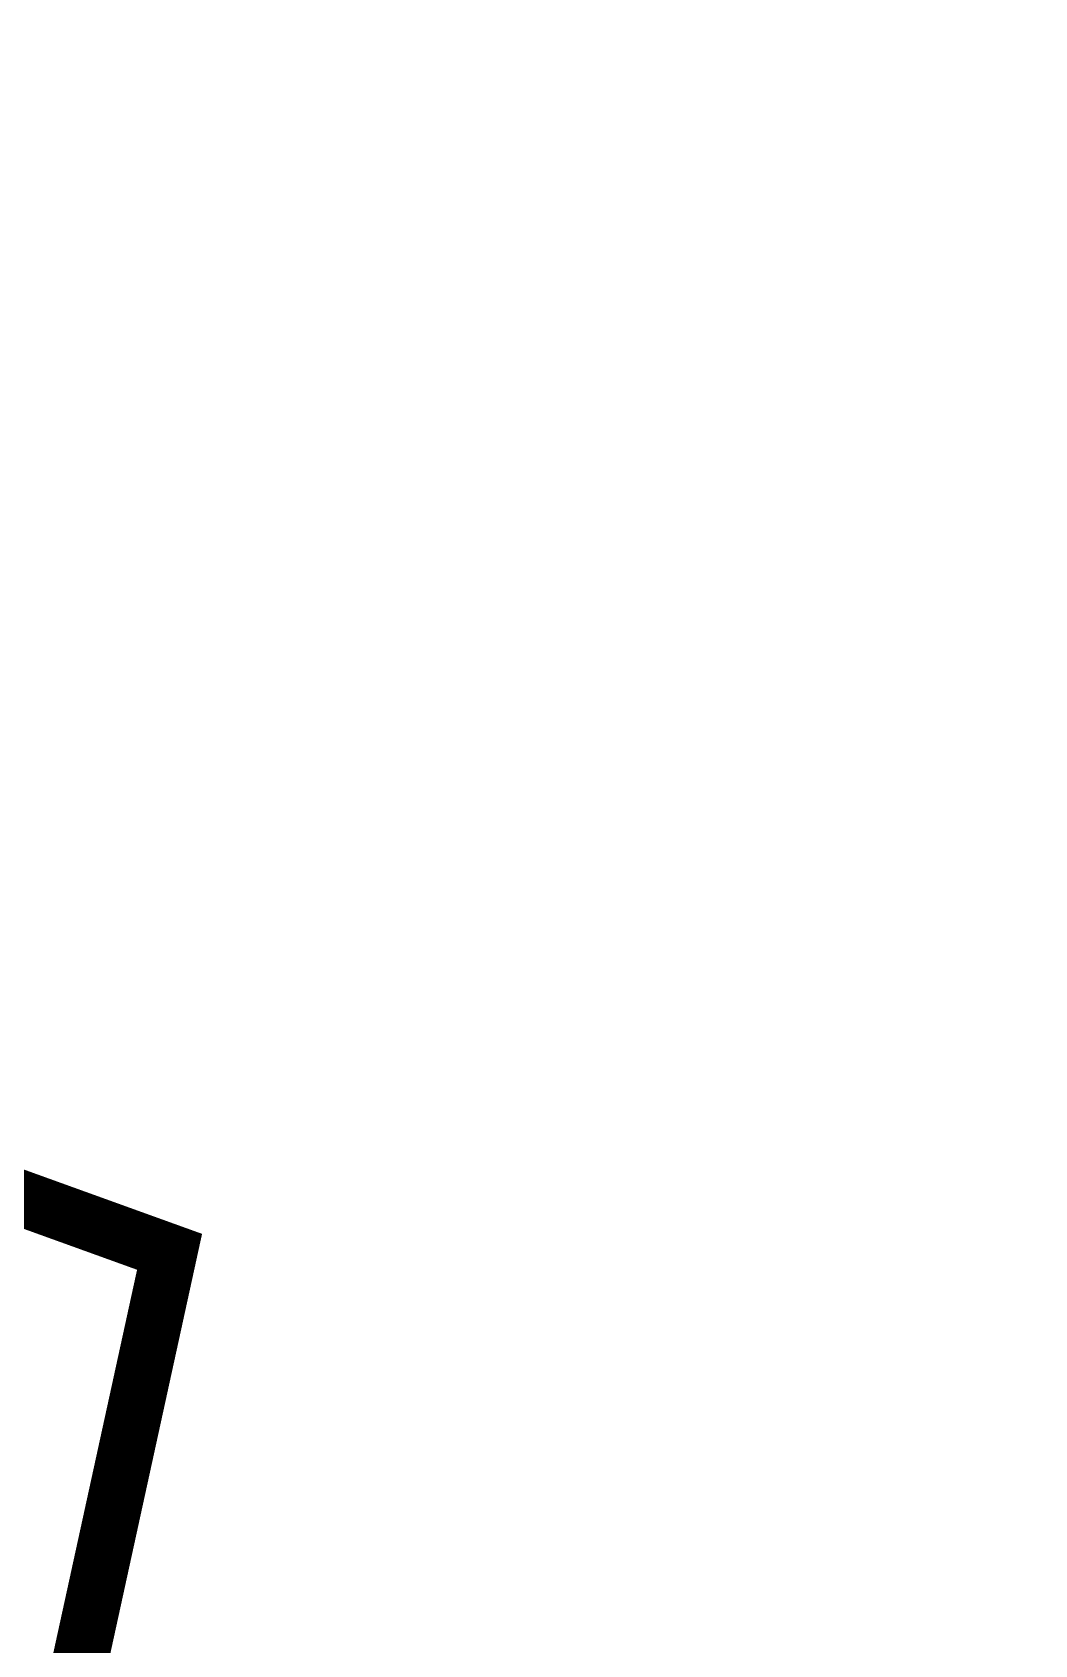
# Model space of a CAD drawing. Extents: x 302512 to 1034855, y -184136 to 410364.
# Drawn here: x 604248 to 613223, y 31654 to 46093 of the extents above; entities that cross this region are included whole.
import ezdxf

# ---------------------------------------------------------------- set-up
doc = ezdxf.new("R2010")
doc.units = 0
doc.header["$MEASUREMENT"] = 0
doc.linetypes.add('ACAD_ISO04W100', pattern=[30.5, 24, -3, 0.5, -3])
doc.linetypes.add('DASHED2', pattern=[0.375, 0.25, -0.125])
for name, color, linetype in [('PUB_TEXT', 7, 'Continuous'), ('WALL', 4, 'Continuous'), ('WZ', 2, 'Continuous'), ('红线', 20, 'Continuous')]:
    doc.layers.add(name, color=color, linetype=linetype)

# ---------------------------------------------------------------- blocks, each defined once
blk = doc.blocks.new('A$C11221EFB')
at = {"layer": 'WZ'}
for radius, start, end in [(32720, 40.8057, 132.4589), (32480, 40.3839, 132.0371), (30360, 5.8307, 145.4767)]:
    blk.add_arc((25013, -2144), radius, start, end, dxfattribs=at)

msp = doc.modelspace()

# ---------------------------------------------------------------- linework, layer by layer
at = {"layer": 'PUB_TEXT', "linetype": 'DASHED2', "ltscale": 11501}
msp.add_lwpolyline([(604462, 30529, 500, 500, 0), (605477, 35173, 500, 500, 0), (597777, 37953, 500, 500, 0), (583760, 45744, 500, 500, 0), (588677, 75313, 500, 500, 0), (624087, 81443, 500, 500, 0), (623207, 89713, 500, 500, 0), (621577, 90243, 500, 500, 0), (632197, 129823, 500, 500, 0), (637237, 134103, 500, 500, 0), (638997, 147563, 500, 500, 0), (679157, 151273, 500, 500, 0)], format="xyseb", dxfattribs=at)
at = {"layer": 'WZ'}
msp.add_open_spline([(604427, 1453), (613689, 3234), (621869, 6293), (635122, 17306), (652915, 27457), (665776, 36098), (671701, 40079)], degree=3, knots=[26928.21593, 26928.21593, 26928.21593, 26928.21593, 37979.342481, 52974.740071, 78031.113467, 99438.083275, 99438.083275, 99438.083275, 99438.083275], dxfattribs=at)
at = {"layer": '红线', "linetype": 'ACAD_ISO04W100', "ltscale": 300}
msp.add_open_spline([(672818, 34766), (668973, 32276), (660471, 26771), (648302, 19485), (637775, 12302), (629216, 4931), (620545, -1033), (611008, -5212), (598970, -7286), (590102, -8150), (584168, -8728)], degree=3, knots=[0, 0, 0, 0, 13740.012837, 30384.141464, 42554.767271, 51900.914938, 64252.255512, 73998.353027, 82848.944467, 100744.960263, 100744.960263, 100744.960263, 100744.960263], dxfattribs=at)

# ---------------------------------------------------------------- block references
at = {"layer": 'WALL', "rotation": 358}
msp.add_blockref('A$C11221EFB', (557703, 6258), dxfattribs=at)

doc.saveas('drawing.dxf')
